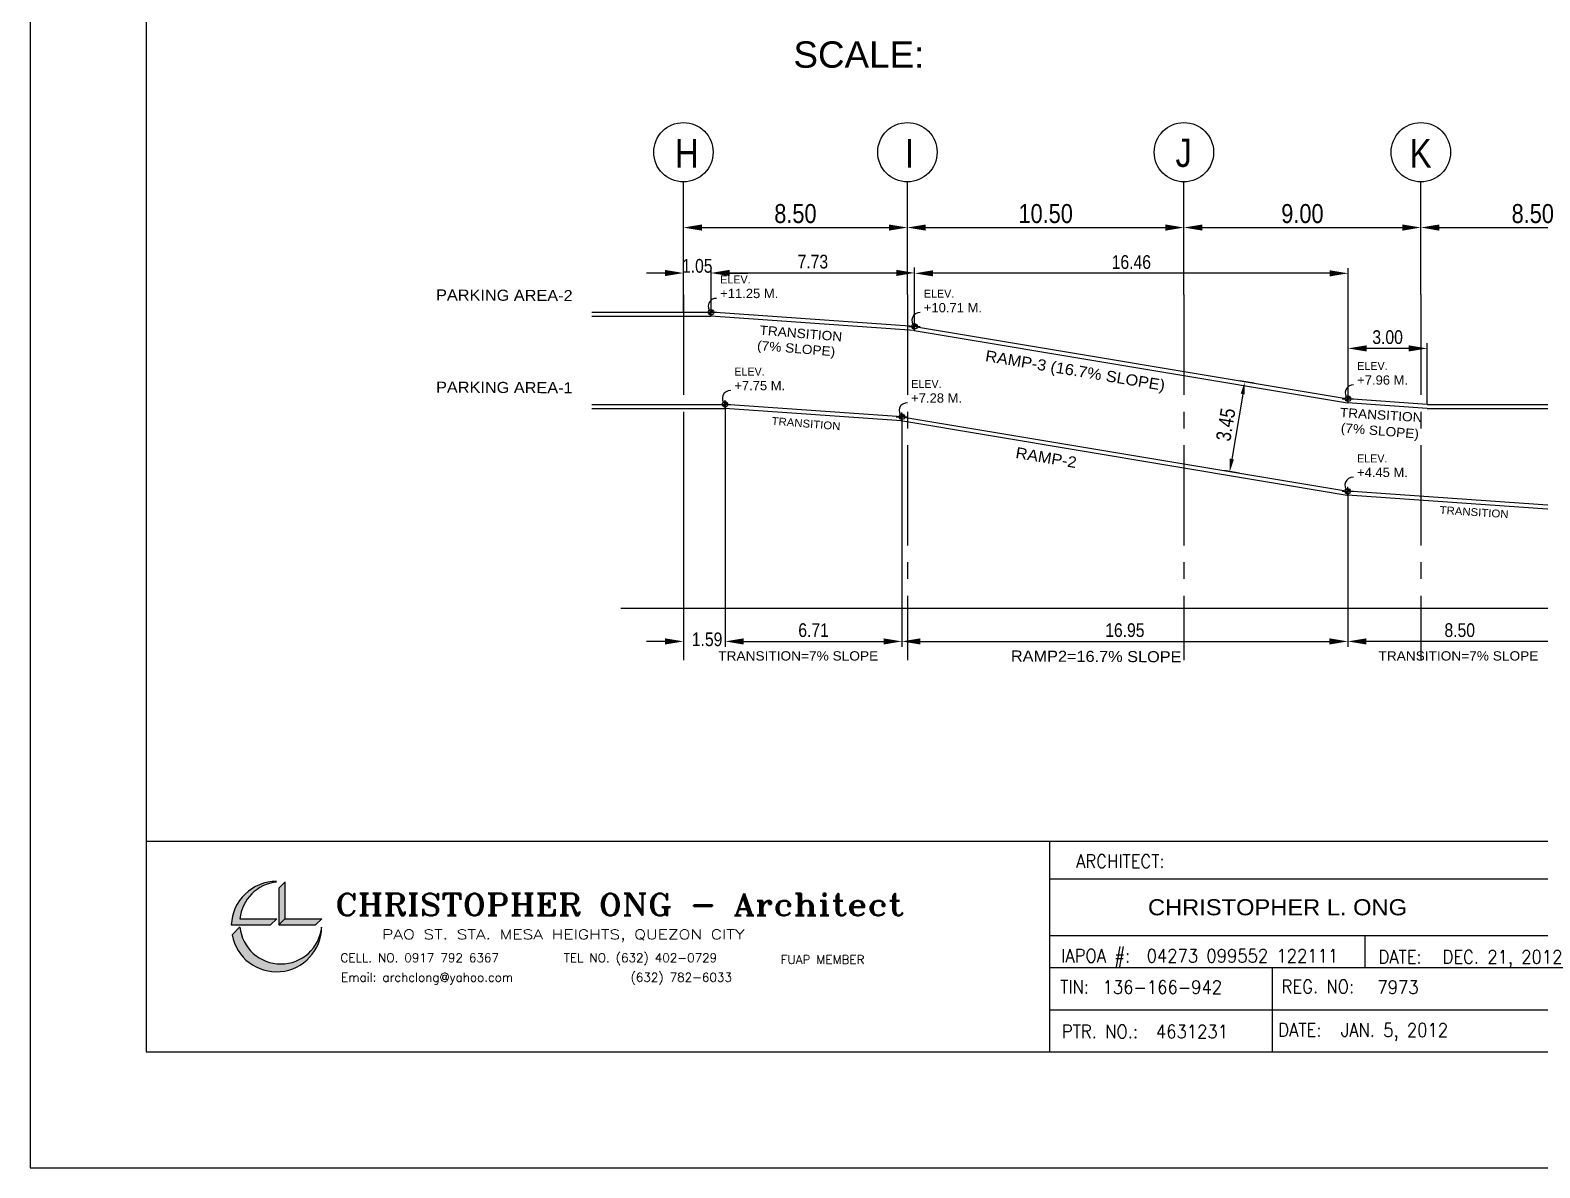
# Model space of a CAD drawing. Header units: millimetres. Extents: x 2148 to 2681, y 758 to 986.
# Drawn here: x 2173.45 to 2202.1, y 757.64 to 779.23 of the extents above; entities that cross this region are included whole.
import ezdxf
from ezdxf.enums import TextEntityAlignment as Align

# ---------------------------------------------------------------- set-up
doc = ezdxf.new("R2010")
doc.units = ezdxf.units.MM
doc.linetypes.add('CENTER2', pattern=[28.575, 19.05, -3.175, 3.175, -3.175])
doc.linetypes.add('PHANTOMX2', pattern=[5, 2.5, -0.5, 0.5, -0.5, 0.5, -0.5])
for name, color, linetype in [('0.4', 121, 'Continuous'), ('D', 1, 'Continuous'), ('DIM', 20, 'Continuous'), ('DR', 7, 'Continuous'), ('grid', 241, 'PHANTOMX2'), ('p-boarder', 2, 'Continuous'), ('S_GRID LINES', 252, 'Continuous'), ('TEXT', 6, 'Continuous'), ('TITLE', 3, 'Continuous'), ('TXT1', 2, 'Continuous'), ('wall', 4, 'Continuous')]:
    doc.layers.add(name, color=color, linetype=linetype)
doc.styles.add('ARIAL', font='arial.ttf')
doc.styles.add('ARIALNW', font='ARIALN.TTF')
doc.styles.add('MMTX$0$ESMX$0$X-OPTA1D', font='x-opta1d')
doc.styles.add('ROMANT', font='romant__.ttf')
doc.styles.add('SMOOTHER', font='simplex_.ttf')
doc.dimstyles.new('DIM 200', dxfattribs={"dimtxt": 0.36, "dimasz": 0.35, "dimexe": 0.1, "dimexo": 0, "dimgap": 0.08, "dimtad": 1, "dimlfac": 2, "dimrnd": 0.005, "dimzin": 1, "dimdsep": 46, "dimtxsty": 'ARIALNW', "dimcen": 0.09, "dimclrd": 6, "dimclre": 6, "dimclrt": 13, "dimadec": 0, "dimazin": 0, "dimtfac": 1, "dimtofl": 0, "dimtmove": 2, "dimatfit": 3, "dimfxl": 1, "dimtolj": 1, "dimtzin": 0, "dimarcsym": 0})

# ---------------------------------------------------------------- blocks, each defined once
blk = doc.blocks.new('A$C1DB67A09')
at = {"layer": 'TXT1'}
h = blk.add_hatch(color=256, dxfattribs=at)
h.paths.add_polyline_path([(11.97, -78.055), (11.97, -78.044, 0.40452), (11.109, -78.87), (11.852, -78.87), (11.97, -78.753), (11.272, -78.753, -0.356433)])
h.paths.add_polyline_path([(12.126, -78.055, 0.001156), (12.123, -78.055), (12.009, -78.169), (12.009, -78.87), (12.126, -78.753)])
h.paths.add_polyline_path([(12.824, -78.756, 0.001156), (12.824, -78.753), (12.126, -78.753), (12.009, -78.87), (12.71, -78.87)])
h.paths.add_polyline_path([(11.272, -78.909), (11.123, -79.059, 0.908127), (12.824, -78.909), (12.824, -78.909, -0.904132)])
at = {"layer": 'Defpoints', "ltscale": 0.5, "elevation": 0}
blk.add_lwpolyline([(7.292, -83.48), (108.892, -83.48), (108.892, -7.28), (7.292, -7.28)], close=True, dxfattribs=at)
at = {"layer": 'p-boarder', "ltscale": 0.5}
for p, q in [((26.637, -77.28, 0), (26.637, -81.28, 0)), ((26.637, -77.992, 0), (46.838, -77.992, 0)), ((26.637, -79.073, 0), (36.701, -79.073, 0)), ((26.637, -79.68, 0), (74.014, -79.68, 0)), ((26.637, -80.48, 0), (46.838, -80.48, 0))]:
    blk.add_line(p, q, dxfattribs=at)
at = {"layer": 'TXT1'}
for p, q in [((12.123, -78.055, 0), (12.009, -78.169, 0)), ((12.009, -78.169, 0), (12.009, -78.87, 0)), ((12.126, -78.052, 0), (12.126, -78.753, 0)), ((11.268, -78.753, 0), (11.97, -78.753, 0)), ((11.97, -78.753, 0), (11.852, -78.87, 0)), ((12.126, -78.753, 0), (12.009, -78.87, 0)), ((12.126, -78.753, 0), (12.827, -78.753, 0)), ((12.824, -78.756, 0), (12.71, -78.87, 0)), ((11.109, -78.87, 0), (11.852, -78.87, 0)), ((11.272, -78.909, 0), (11.123, -79.059, 0)), ((12.009, -78.87, 0), (12.71, -78.87, 0))]:
    blk.add_line(p, q, dxfattribs=at)
for centre, radius, start, end in [((11.966, -78.902, 0), 0.858, 89.7845, 177.8817), ((12.048, -78.831, 0), 0.78, 95.7645, 174.2355), ((11.966, -78.902, 0), 0.858, 190.5293, 359.503), ((12.048, -78.831, 0), 0.78, 185.7645, 354.2355)]:
    blk.add_arc(centre, radius, start, end, dxfattribs=at)
at = {"layer": 'wall', "color": 16, "linetype": 'ByBlock', "ltscale": 1.5}
blk.add_line((9.492, -77.28, 0), (106.692, -77.28, 0), dxfattribs=at)
at = {"layer": 'wall', "ltscale": 0.5}
for p, q in [((32.625, -79.073, 0), (32.625, -79.68, 0)), ((30.863, -79.68, 0), (30.863, -81.28, 0))]:
    blk.add_line(p, q, dxfattribs=at)
at = {"layer": 'wall', "color": 16, "linetype": 'ByBlock', "ltscale": 1.5, "elevation": 0}
blk.add_lwpolyline([(9.492, -81.28), (106.692, -81.28), (106.692, -9.48), (9.492, -9.48)], close=True, dxfattribs=at)
at = {"color": 4, "style": 'ROMANT', "width": 1.003484}
blk.add_text('CHRISTOPHER ONG - Architect', height=0.41514, dxfattribs=at).set_placement((13.081, -78.691, 0), (23.873, -78.691, 0), align=Align.FIT)
at = {"color": 4, "style": 'MMTX$0$ESMX$0$X-OPTA1D', "width": 1.1}
blk.add_text('CHRISTOPHER L. ONG', height=0.30538, dxfattribs=at).set_placement((30.966, -78.687, 0), align=Align.CENTER)
at = {"color": 3, "style": 'ROMANT'}
for s, height, width, p in [(' PAO ST. STA. MESA HEIGHTS, QUEZON CITY', 0.18266, 1.3, (13.809, -79.141, 0)), ('CELL. NO. 0917 792 6367   ', 0.16606, 1.001604, (13.181, -79.576, 0)), ('TEL NO. (632) 402-0729', 0.16606, 1.001604, (17.422, -79.576, 0)), ('FUAP MEMBER', 0.16606, 1.001604, (21.537, -79.61, 0)), ('Email: archclong@yahoo.com', 0.16606, 1.001604, (13.193, -79.948, 0)), ('(632) 782-6033', 0.16606, 1.001604, (18.687, -79.948, 0))]:
    blk.add_text(s, height=height, dxfattribs=dict(at, width=width)).set_placement(p)
at = {"layer": 'TITLE', "style": 'SMOOTHER', "width": 0.9}
blk.add_text('ARCHITECT:', height=0.2534, dxfattribs=at).set_placement((27.983, -77.661, 0), align=Align.MIDDLE)
for s, height, p in [('IAPOA #:', 0.2534, (26.861, -79.581, 0)), ('04273 099552 122111', 0.25344, (28.482, -79.581, 0)), ('DATE:', 0.2534, (32.882, -79.601, 0)), ('DEC. 21, 2012', 0.25344, (34.097, -79.604, 0)), ('TIN:', 0.2534, (26.841, -80.173, 0)), ('136-166-942', 0.25344, (27.646, -80.177, 0)), ('REG. NO:', 0.2534, (31.043, -80.167, 0)), ('7973', 0.2534, (32.861, -80.177, 0)), ('PTR. NO.:', 0.2534, (26.873, -81.021, 0)), ('4631231', 0.2534, (28.658, -81.021, 0)), ('DATE:', 0.2534, (30.98, -80.99, 0)), ('JAN. 5, 2012', 0.25344, (32.17, -80.991, 0))]:
    blk.add_text(s, height=height, dxfattribs=at).set_placement(p)
blk = doc.blocks.new('*D2325')
at = {"color": 6, "lineweight": -2, "transparency": 16777216}
for p, q in [((2190.099, 774.214), (2190.099, 775.587)), ((2190.449, 775.487), (2194.998, 775.487)), ((2195.348, 774.214), (2195.348, 775.587))]:
    blk.add_line(p, q, dxfattribs=at)
at = {"color": 6, "transparency": 16777216}
for points in [[(2190.449, 775.545), (2190.449, 775.428), (2190.099, 775.487)], [(2194.998, 775.545), (2194.998, 775.428), (2195.348, 775.487)]]:
    blk.add_solid(points, dxfattribs=at)
at = {"layer": 'Defpoints', "color": 0, "transparency": 16777216}
for p in [(2195.348, 775.487), (2190.099, 774.214, 0), (2195.348, 774.214, 0)]:
    blk.add_point(p, dxfattribs=at)
at = {"color": 13, "transparency": 16777216, "insert": (2192.724, 775.75), "char_height": 0.36, "attachment_point": 5, "style": 'ARIALNW'}
blk.add_mtext('\\A1;10.50', dxfattribs=at)
blk = doc.blocks.new('*D2326')
at = {"color": 6, "lineweight": -2, "transparency": 16777216}
for p, q in [((2195.348, 774.36), (2195.348, 775.587)), ((2195.698, 775.487), (2199.495, 775.487)), ((2199.845, 774.214), (2199.845, 775.587))]:
    blk.add_line(p, q, dxfattribs=at)
at = {"color": 6, "transparency": 16777216}
for points in [[(2195.698, 775.545), (2195.698, 775.428), (2195.348, 775.487)], [(2199.495, 775.545), (2199.495, 775.428), (2199.845, 775.487)]]:
    blk.add_solid(points, dxfattribs=at)
at = {"layer": 'Defpoints', "color": 0, "transparency": 16777216}
for p in [(2199.845, 775.487), (2195.348, 774.36), (2199.845, 774.214, 0)]:
    blk.add_point(p, dxfattribs=at)
at = {"color": 13, "transparency": 16777216, "insert": (2197.597, 775.75), "char_height": 0.36, "attachment_point": 5, "style": 'ARIALNW'}
blk.add_mtext('\\A1;9.00', dxfattribs=at)
blk = doc.blocks.new('*D2327')
at = {"color": 6, "lineweight": -2, "transparency": 16777216}
for p, q in [((2199.845, 774.457), (2199.845, 775.587)), ((2200.195, 775.487), (2203.742, 775.487)), ((2204.092, 774.214), (2204.092, 775.587))]:
    blk.add_line(p, q, dxfattribs=at)
at = {"color": 6, "transparency": 16777216}
for points in [[(2200.195, 775.545), (2200.195, 775.428), (2199.845, 775.487)], [(2203.742, 775.545), (2203.742, 775.428), (2204.092, 775.487)]]:
    blk.add_solid(points, dxfattribs=at)
at = {"layer": 'Defpoints', "color": 0, "transparency": 16777216}
for p in [(2204.092, 775.487), (2199.845, 774.457, 0), (2204.092, 774.214, 0)]:
    blk.add_point(p, dxfattribs=at)
at = {"color": 13, "transparency": 16777216, "insert": (2201.969, 775.75), "char_height": 0.36, "attachment_point": 5, "style": 'ARIALNW'}
blk.add_mtext('\\A1;8.50', dxfattribs=at)
blk = doc.blocks.new('*D2315')
at = {"color": 6, "lineweight": -2, "transparency": 16777216}
for p, q in [((2185.848, 774.214), (2185.848, 775.587)), ((2186.198, 775.487), (2189.749, 775.487)), ((2190.099, 774.214), (2190.099, 775.587))]:
    blk.add_line(p, q, dxfattribs=at)
at = {"color": 6, "transparency": 16777216}
for points in [[(2186.198, 775.545), (2186.198, 775.428), (2185.848, 775.487)], [(2189.749, 775.545), (2189.749, 775.428), (2190.099, 775.487)]]:
    blk.add_solid(points, dxfattribs=at)
at = {"layer": 'Defpoints', "color": 0, "transparency": 16777216}
for p in [(2190.099, 775.487), (2185.848, 774.214, 0), (2190.099, 774.214, 0)]:
    blk.add_point(p, dxfattribs=at)
at = {"color": 13, "transparency": 16777216, "insert": (2187.974, 775.75), "char_height": 0.36, "attachment_point": 5, "style": 'ARIALNW'}
blk.add_mtext('\\A1;8.50', dxfattribs=at)
blk = doc.blocks.new('CROSS')
for points in [[(1929.661, 1536.182), (1929.661, 1536.31), (1929.527, 1536.31, 0.424985)], [(1929.661, 1536.438), (1929.661, 1536.31), (1929.784, 1536.31, 0.403523)]]:
    blk.add_hatch(color=2).paths.add_polyline_path(points)
at = {"color": 2}
for p, q in [((1929.388, 1536.31), (1929.927, 1536.31)), ((1929.661, 1536.104), (1929.661, 1536.512))]:
    blk.add_line(p, q, dxfattribs=at)
blk.add_circle((1929.656, 1536.31), 0.128, dxfattribs=at)
blk = doc.blocks.new('*D2331')
at = {"layer": 'D', "color": 6, "lineweight": -2, "transparency": 16777216}
for p, q in [((2198.464, 772.236), (2198.464, 773.293)), ((2199.615, 773.193), (2198.814, 773.193)), ((2199.965, 772.13), (2199.965, 773.293))]:
    blk.add_line(p, q, dxfattribs=at)
at = {"layer": 'D', "color": 6, "transparency": 16777216}
for points in [[(2198.814, 773.251), (2198.814, 773.134), (2198.464, 773.193)], [(2199.615, 773.251), (2199.615, 773.134), (2199.965, 773.193)]]:
    blk.add_solid(points, dxfattribs=at)
at = {"layer": 'Defpoints', "color": 0, "transparency": 16777216}
for p in [(2198.464, 773.193), (2198.464, 772.236, 0), (2199.965, 772.13, 0)]:
    blk.add_point(p, dxfattribs=at)
at = {"layer": 'D', "color": 13, "transparency": 16777216, "insert": (2199.214, 773.405), "char_height": 0.26, "attachment_point": 5, "style": 'ARIALNW'}
blk.add_mtext('\\A1;3.00', dxfattribs=at)
blk = doc.blocks.new('*D2332')
at = {"layer": 'D', "color": 6, "lineweight": -2, "transparency": 16777216}
for p, q in [((2185.499, 774.624), (2185.149, 774.624)), ((2185.848, 773.88), (2185.849, 774.723)), ((2186.374, 773.88), (2186.374, 774.723)), ((2186.724, 774.623), (2187.074, 774.623))]:
    blk.add_line(p, q, dxfattribs=at)
at = {"layer": 'D', "color": 6, "transparency": 16777216}
for points in [[(2185.499, 774.682), (2185.499, 774.565), (2185.849, 774.623)], [(2186.724, 774.681), (2186.724, 774.565), (2186.374, 774.623)]]:
    blk.add_solid(points, dxfattribs=at)
at = {"layer": 'Defpoints', "color": 0, "transparency": 16777216}
for p in [(2185.849, 774.623), (2185.848, 773.88, 0), (2186.374, 773.88, 0)]:
    blk.add_point(p, dxfattribs=at)
at = {"layer": 'D', "color": 13, "transparency": 16777216, "insert": (2186.111, 774.758), "char_height": 0.26, "attachment_point": 5, "rotation": 359.9734, "style": 'ARIALNW'}
blk.add_mtext('\\A1;1.05', dxfattribs=at)
blk = doc.blocks.new('*D2333')
at = {"layer": 'D', "color": 6, "lineweight": -2, "transparency": 16777216}
for p, q in [((2186.374, 773.88), (2186.374, 774.726)), ((2186.724, 774.626), (2189.887, 774.626)), ((2190.237, 773.609), (2190.237, 774.726))]:
    blk.add_line(p, q, dxfattribs=at)
at = {"layer": 'D', "color": 6, "transparency": 16777216}
for points in [[(2186.724, 774.684), (2186.724, 774.567), (2186.374, 774.626)], [(2189.887, 774.684), (2189.887, 774.567), (2190.237, 774.626)]]:
    blk.add_solid(points, dxfattribs=at)
at = {"layer": 'Defpoints', "color": 0, "transparency": 16777216}
for p in [(2190.237, 774.626), (2186.374, 773.88, 0), (2190.237, 773.609, 0)]:
    blk.add_point(p, dxfattribs=at)
at = {"layer": 'D', "color": 13, "transparency": 16777216, "insert": (2188.305, 774.838), "char_height": 0.26, "attachment_point": 5, "style": 'ARIALNW'}
blk.add_mtext('\\A1;7.73', dxfattribs=at)
blk = doc.blocks.new('*D2334')
at = {"layer": 'D', "color": 6, "lineweight": -2, "transparency": 16777216}
for p, q in [((2198.459, 770.482), (2198.459, 767.531)), ((2202.707, 770.182), (2202.707, 767.531)), ((2202.357, 767.631), (2198.809, 767.631))]:
    blk.add_line(p, q, dxfattribs=at)
at = {"layer": 'D', "color": 6, "transparency": 16777216}
for points in [[(2198.809, 767.689), (2198.809, 767.572), (2198.459, 767.631)], [(2202.357, 767.689), (2202.357, 767.572), (2202.707, 767.631)]]:
    blk.add_solid(points, dxfattribs=at)
at = {"layer": 'Defpoints', "color": 0, "transparency": 16777216}
for p in [(2198.459, 770.482, 0), (2202.707, 770.182, 0), (2198.459, 767.631)]:
    blk.add_point(p, dxfattribs=at)
at = {"layer": 'D', "color": 13, "transparency": 16777216, "insert": (2200.583, 767.843), "char_height": 0.26, "attachment_point": 5, "style": 'ARIALNW'}
blk.add_mtext('\\A1;8.50', dxfattribs=at)
blk = doc.blocks.new('*D2335')
at = {"layer": 'D', "color": 6, "lineweight": -2, "transparency": 16777216}
for p, q in [((2186.642, 772.13), (2186.642, 767.531)), ((2189.996, 771.895), (2189.996, 767.531)), ((2186.992, 767.631), (2189.646, 767.631))]:
    blk.add_line(p, q, dxfattribs=at)
at = {"layer": 'D', "color": 6, "transparency": 16777216}
for points in [[(2186.992, 767.689), (2186.992, 767.572), (2186.642, 767.631)], [(2189.646, 767.689), (2189.646, 767.572), (2189.996, 767.631)]]:
    blk.add_solid(points, dxfattribs=at)
at = {"layer": 'Defpoints', "color": 0, "transparency": 16777216}
for p in [(2186.642, 772.13, 0), (2189.996, 771.895, 0), (2189.996, 767.631)]:
    blk.add_point(p, dxfattribs=at)
at = {"layer": 'D', "color": 13, "transparency": 16777216, "insert": (2188.319, 767.843), "char_height": 0.26, "attachment_point": 5, "style": 'ARIALNW'}
blk.add_mtext('\\A1;6.71', dxfattribs=at)
blk = doc.blocks.new('*D2337')
at = {"layer": 'D', "color": 6, "lineweight": -2, "transparency": 16777216}
for p, q in [((2185.848, 771.979), (2185.848, 767.531)), ((2186.642, 772.13), (2186.642, 767.531)), ((2185.498, 767.631), (2185.148, 767.631)), ((2186.992, 767.631), (2187.342, 767.631))]:
    blk.add_line(p, q, dxfattribs=at)
at = {"layer": 'D', "color": 6, "transparency": 16777216}
for points in [[(2185.498, 767.689), (2185.498, 767.572), (2185.848, 767.631)], [(2186.992, 767.689), (2186.992, 767.572), (2186.642, 767.631)]]:
    blk.add_solid(points, dxfattribs=at)
at = {"layer": 'Defpoints', "color": 0, "transparency": 16777216}
for p in [(2185.848, 771.979, 0), (2186.642, 772.13, 0), (2185.848, 767.631)]:
    blk.add_point(p, dxfattribs=at)
at = {"layer": 'D', "color": 13, "transparency": 16777216, "insert": (2186.298, 767.669), "char_height": 0.26, "attachment_point": 5, "style": 'ARIALNW'}
blk.add_mtext('\\A1;1.59', dxfattribs=at)
blk = doc.blocks.new('*D2338')
at = {"layer": 'D', "color": 6, "lineweight": -2, "transparency": 16777216}
for p, q in [((2189.996, 771.895), (2189.996, 767.531)), ((2198.459, 770.005), (2198.459, 767.531)), ((2190.346, 767.631), (2198.109, 767.631))]:
    blk.add_line(p, q, dxfattribs=at)
at = {"layer": 'D', "color": 6, "transparency": 16777216}
for points in [[(2190.346, 767.689), (2190.346, 767.572), (2189.996, 767.631)], [(2198.109, 767.689), (2198.109, 767.572), (2198.459, 767.631)]]:
    blk.add_solid(points, dxfattribs=at)
at = {"layer": 'Defpoints', "color": 0, "transparency": 16777216}
for p in [(2189.996, 771.895), (2198.459, 770.005), (2198.459, 767.631)]:
    blk.add_point(p, dxfattribs=at)
at = {"layer": 'D', "color": 13, "transparency": 16777216, "insert": (2194.227, 767.843), "char_height": 0.26, "attachment_point": 5, "style": 'ARIALNW'}
blk.add_mtext('\\A1;16.95', dxfattribs=at)
blk = doc.blocks.new('*D2341')
at = {"layer": 'D', "color": 6, "lineweight": -2, "transparency": 16777216}
for p, q in [((2196.679, 772.534), (2196.406, 772.58)), ((2196.465, 772.326), (2196.259, 771.093)), ((2196.394, 770.827), (2196.121, 770.873))]:
    blk.add_line(p, q, dxfattribs=at)
at = {"layer": 'D', "color": 6, "transparency": 16777216}
for points in [[(2196.425, 772.333), (2196.504, 772.32), (2196.504, 772.563)], [(2196.219, 771.1), (2196.298, 771.086), (2196.219, 770.856)]]:
    blk.add_solid(points, dxfattribs=at)
at = {"layer": 'Defpoints', "color": 0, "transparency": 16777216}
for p in [(2196.679, 772.534, 0), (2196.219, 770.856), (2196.394, 770.827, 0)]:
    blk.add_point(p, dxfattribs=at)
at = {"layer": 'D', "color": 13, "transparency": 16777216, "insert": (2196.142, 771.746), "char_height": 0.28, "attachment_point": 5, "rotation": 80.5224, "style": 'ARIALNW'}
blk.add_mtext('\\A1;3.45', dxfattribs=at)
blk = doc.blocks.new('*D2414')
at = {"layer": 'D', "color": 6, "lineweight": -2, "transparency": 16777216}
for p, q in [((2190.237, 774.33), (2190.237, 774.718)), ((2198.114, 774.618), (2190.587, 774.618)), ((2198.464, 772.925), (2198.464, 774.718))]:
    blk.add_line(p, q, dxfattribs=at)
at = {"layer": 'D', "color": 6, "transparency": 16777216}
for points in [[(2190.587, 774.676), (2190.587, 774.559), (2190.237, 774.618)], [(2198.114, 774.676), (2198.114, 774.559), (2198.464, 774.618)]]:
    blk.add_solid(points, dxfattribs=at)
at = {"layer": 'Defpoints', "color": 0, "transparency": 16777216}
for p in [(2190.237, 774.618), (2190.237, 774.33, 0), (2198.464, 772.925, 0)]:
    blk.add_point(p, dxfattribs=at)
at = {"layer": 'D', "color": 13, "transparency": 16777216, "insert": (2194.35, 774.83), "char_height": 0.26, "attachment_point": 5, "style": 'ARIALNW'}
blk.add_mtext('\\A1;16.46', dxfattribs=at)

msp = doc.modelspace()

# ---------------------------------------------------------------- linework, layer by layer
at = {"color": 2}
for p, q in [((2184.1079706, 773.804895, 0), (2186.3673999, 773.804895, 0)), ((2190.2278948, 773.5349429, 0), (2186.3673999, 773.804895, 0)), ((2190.2278948, 773.5349429, 0), (2198.4550503, 772.1615005, 0)), ((2189.9873612, 771.820503, 0), (2186.6353998, 772.054895, 0)), ((2199.9646857, 772.054895, 0), (2198.4550503, 772.1615005, 0)), ((2199.9673305, 772.0536988, 0), (2212.831817, 772.0536988, 0)), ((2189.9720182, 771.8230644, 0), (2198.4469778, 770.4082535, 0)), ((2202.698623, 770.1077477, 0), (2198.4545047, 770.4074533, 0))]:
    msp.add_line(p, q, dxfattribs=at)
for centre in [(2185.8484396, 776.9170243, 0), (2190.0994462, 776.9170243, 0), (2195.348361, 776.9167104, 0), (2199.8450451, 776.9165527, 0)]:
    msp.add_circle(centre, 0.5634965)
at = {"layer": '0.4', "color": 4, "ltscale": 0.5}
for p, q in [((2184.1079706, 773.879895, 0), (2186.370019, 773.879895, 0)), ((2190.2367056, 773.60951, 0), (2186.370019, 773.879895, 0)), ((2190.2367056, 773.60951, 0), (2198.4638865, 772.2360633, 0)), ((2199.9673305, 772.129895, 0), (2198.4638865, 772.2360633, 0)), ((2184.1079706, 772.129895, 0), (2186.6345267, 772.129895, 0)), ((2189.996172, 771.8950701, 0), (2186.6380188, 772.129895, 0)), ((2199.9673305, 772.129895, 0), (2212.831817, 772.129895, 0)), ((2189.996172, 771.8950701, 0), (2198.4586034, 770.4823507, 0)), ((2202.7065351, 770.1823757, 0), (2198.4586034, 770.4823507, 0))]:
    msp.add_line(p, q, dxfattribs=at)
at = {"layer": 'D'}
for centre in [(2186.4681072, 773.9942673, 0), (2190.3313103, 773.7241258, 0), (2198.5584912, 772.3506791, 0), (2186.7361071, 772.244913, 0), (2190.0907767, 772.0096859, 0), (2198.5532081, 770.5969665, 0)]:
    msp.add_arc(centre, 0.1488699, 85.69335144, 230.46494151, dxfattribs=at)
at = {"layer": 'Defpoints', "ltscale": 0.5, "elevation": 0}
msp.add_lwpolyline([(2173.4500187, 757.6388045), (2275.0500187, 757.6388045), (2275.0500187, 833.8388045), (2173.4500187, 833.8388045)], close=True, dxfattribs=at)
at = {"layer": 'DR', "ltscale": 0.5}
msp.add_line((2184.1079706, 772.054895, 0), (2186.6319077, 772.054895, 0), dxfattribs=at)
at = {"layer": 'grid', "ltscale": 0.7}
for p, q in [((2185.8484396, 774.7073874, 0), (2185.8484396, 776.3533701, 0)), ((2190.0994462, 774.7073874, 0), (2190.0994462, 776.3533701, 0)), ((2195.348361, 774.7077014, 0), (2195.348361, 776.3533701, 0)), ((2195.348361, 774.7073874, 0), (2195.348361, 776.3533701, 0)), ((2199.8450451, 774.7078591, 0), (2199.8450451, 776.3533701, 0))]:
    msp.add_line(p, q, dxfattribs=at)
at = {"layer": 'S_GRID LINES', "linetype": 'CENTER2', "ltscale": 0.1}
for p, q in [((2185.8484396, 774.214072, 0), (2185.8484396, 767.2727967, 0)), ((2190.0994462, 774.214072, 0), (2190.0994462, 767.2727967, 0)), ((2195.348361, 774.214072, 0), (2195.348361, 767.2727967, 0)), ((2199.8450451, 774.214072, 0), (2199.8450451, 767.2727967, 0))]:
    msp.add_line(p, q, dxfattribs=at)
at = {"layer": 'wall'}
msp.add_line((2216.8369163, 768.254895, 0), (2184.6608771, 768.254895, 0), dxfattribs=at)

# ---------------------------------------------------------------- block references
at = {"layer": 'D', "xscale": 0.4043520000001308, "yscale": 0.4043520000001308, "zscale": 0.4043520000001308}
for p in [(1406.1115577, 152.6695394, 0), (1409.9746138, 152.3993979, 0), (1406.3794106, 150.9201852, 0), (1418.2017947, 151.0260804, 0), (1409.7340803, 150.6849581, 0), (1418.1965116, 149.2722387, 0)]:
    msp.add_blockref('CROSS', p, dxfattribs=at)
at = {"layer": 'DIM', "color": 8}
msp.add_blockref('A$C1DB67A09', (2166.158248, 841.1189005), dxfattribs=at)

# ---------------------------------------------------------------- texts
at = {"color": 2, "style": 'MMTX$0$ESMX$0$X-OPTA1D', "width": 1.1}
for s, height, rotation, p in [('PARKING AREA-2', 0.21, 359.71582702, (2181.1531953, 774.1029146, 0)), ('TRANSITION', 0.1764, 355.32154471, (2187.2876757, 773.4537041, 0.0000001)), ('(7%%% SLOPE)', 0.1764, 355.32154471, (2187.2417257, 773.1637887, 0)), ('RAMP-3 (16.7%%% SLOPE)', 0.21, 350.5216497, (2191.5671419, 772.953983, 0.0000001)), ('PARKING AREA-1', 0.21, 359.71582702, (2181.1531953, 772.3529146, 0)), ('TRANSITION', 0.1764, 356.35121895, (2198.3035186, 771.890479, 0.0000001)), ('TRANSITION', 0.147, 355.32154471, (2187.5169866, 771.7457566, 0.0000001)), ('(7%%% SLOPE)', 0.1764, 355.32154471, (2198.3205433, 771.6012489, 0)), ('RAMP-2', 0.21, 350.42337944, (2192.1415477, 771.1143929, 0)), ('TRANSITION', 0.147, 356.35121895, (2200.1975473, 770.0544656, 0)), ('TRANSITION=7%%% SLOPE', 0.1764, 0.01263539, (2186.5095981, 767.2673313, 0)), ('RAMP2=16.7%%% SLOPE', 0.21, 359.71582702, (2192.064125, 767.2492095, 0)), ('TRANSITION=7%%% SLOPE', 0.1764, 0.01263539, (2199.0403965, 767.2673313, 0))]:
    msp.add_text(s, height=height, rotation=rotation, dxfattribs=at).set_placement(p)
at = {"color": 0, "insert": (2187.936444, 779.0205298, 0), "char_height": 0.5, "width": 19.742788118, "attachment_point": 1, "style": 'ARIAL'}
msp.add_mtext('{\\fArial|b0|i0|c204|p34;SCALE:        }          {\\fArial|b0|i0|c204|p34; }                                            {\\fArial|b0|i0|c204|p34;  1:}2{\\fArial|b0|i0|c204|p34;00}   {\\fArial|b0|i0|c204|p34;MTS.}', dxfattribs=at)
at = {"color": 2, "char_height": 0.1764, "width": 3.930449164, "attachment_point": 1, "rotation": 0.01263539, "style": 'MMTX$0$ESMX$0$X-OPTA1D'}
for s, insert in [('{\\H0.8639x;ELEV.} \\P{\\fArial|b0|i0|c0|p34;+11.25 \\fArial|b0|i0|c238|p34;M\\fArial|b0|i0|c0|p34;.}', (2186.5461536, 774.578178, 0)), ('{\\H0.8639x;ELEV.} \\P{\\fArial|b0|i0|c0|p34;+10.71 \\fArial|b0|i0|c238|p34;M\\fArial|b0|i0|c0|p34;.}', (2190.4115925, 774.3079524, 0)), ('{\\H0.8639x;ELEV.} \\P{\\fArial|b0|i0|c0|p34;+7\\fArial|b0|i0|c238|p34;.\\fArial|b0|i0|c0|p34;75\\fArial|b0|i0|c238|p34; M\\fArial|b0|i0|c0|p34;.}', (2186.8141535, 772.8288237, 0)), ('{\\H0.8639x;ELEV.} \\P{\\fArial|b0|i0|c0|p34;+7.96 \\fArial|b0|i0|c238|p34;M\\fArial|b0|i0|c0|p34;.}', (2198.6365376, 772.9345898, 0)), ('{\\H0.8639x;ELEV.} \\P{\\fArial|b0|i0|c0|p34;+7\\fArial|b0|i0|c238|p34;.\\fArial|b0|i0|c0|p34;28\\fArial|b0|i0|c238|p34; M\\fArial|b0|i0|c0|p34;.}', (2190.171059, 772.5935125)), ('{\\H0.8639x;ELEV.} \\P{\\fArial|b0|i0|c0|p34;+4\\fArial|b0|i0|c238|p34;.\\fArial|b0|i0|c0|p34;45\\fArial|b0|i0|c238|p34; M\\fArial|b0|i0|c0|p34;.}', (2198.6334904, 771.1807931, 0))]:
    msp.add_mtext(s, dxfattribs=dict(at, insert=insert))
at = {"layer": 'TEXT', "char_height": 0.54, "width": 3.396423809, "attachment_point": 1, "style": 'ARIALNW'}
for s, insert in [('H', (2185.6898864, 777.1661533, 0)), ('I', (2190.0516622, 777.1661533, 0)), ('J', (2195.1898078, 777.1765525, 0)), ('K', (2199.6339657, 777.1656817, 0))]:
    msp.add_mtext(s, dxfattribs=dict(at, insert=insert))

# ---------------------------------------------------------------- dimensions: what is measured, and where the dimension line sits
at = {"color": 2}
for base, p1, p2, picture, middle in [((2190.0994462, 775.4866116, 0), (2185.8484396, 774.213758, 0), (2190.0994462, 774.213758, 0), '*D2315', (2187.9739429, 775.7504179, 0)), ((2195.348361, 775.4866116, 0), (2190.0994462, 774.213758, 0), (2195.348361, 774.213758, 0), '*D2325', (2192.7239036, 775.7504179, 0)), ((2199.8450451, 775.4866116, 0), (2195.348361, 774.3600045, 0), (2199.8450451, 774.213758, 0), '*D2326', (2197.5967031, 775.7504179, 0)), ((2204.0922608, 775.4866116, 0), (2199.8450451, 774.4568477, 0), (2204.0922608, 774.213758, 0), '*D2327', (2201.968653, 775.7504179, 0))]:
    dim = msp.add_linear_dim(base=base, p1=p1, p2=p2, dimstyle='DIM 200', dxfattribs=at)
    dim.commit()
    dim.dimension.update_dxf_attribs({"geometry": picture, "text_midpoint": middle})
at = {"layer": 'D', "color": 2}
dim = msp.add_linear_dim(base=(2185.8487846, 774.6234881, 0), p1=(2186.3735025, 773.8796411, 0), p2=(2185.8484396, 773.8798846, 0), angle=179.97341849, dimstyle='DIM 200', override={"dimtxt": 0.26, "dimfxl": 0.03}, dxfattribs=at)
dim.commit()
dim.dimension.update_dxf_attribs({"geometry": '*D2332', "text_midpoint": (2186.1114413, 774.7583707, 0), "dimtype": 161})
for base, p1, p2, picture, middle in [((2190.2367056, 774.6255001, 0), (2186.3735025, 773.8796411, 0), (2190.2367056, 773.6094996, 0), '*D2333', (2188.3051041, 774.8382491, 0)), ((2190.2367056, 774.6175212, 0), (2198.4638865, 772.9251191, 0), (2190.2367056, 774.3302802, 0), '*D2414', (2194.350296, 774.8302702, 0)), ((2198.4638865, 773.1925534, 0), (2199.9648382, 772.1300606, 0), (2198.4638865, 772.2360529, 0), '*D2331', (2199.2143624, 773.4053023, 0)), ((2189.996172, 767.6305721, 0), (2186.6415024, 772.1296411, 0), (2189.996172, 771.8950597, 0), '*D2335', (2188.3188372, 767.843321, 0)), ((2198.4586034, 767.6305721, 0), (2202.7065351, 770.1823653, 0), (2198.4586034, 770.4823403, 0), '*D2334', (2200.5825693, 767.843321, 0))]:
    dim = msp.add_linear_dim(base=base, p1=p1, p2=p2, dimstyle='DIM 200', override={"dimtxt": 0.26, "dimfxl": 0.03}, dxfattribs=at)
    dim.commit()
    dim.dimension.update_dxf_attribs({"geometry": picture, "text_midpoint": middle})
at = {"layer": 'D'}
dim = msp.add_aligned_dim(p1=(2196.6788763, 772.5340531, 0), p2=(2196.3939059, 770.8270315, 0), distance=-0.1770799, text='3.45', dimstyle='DIM 200', override={"dimtxt": 0.28, "dimasz": 0.24, "dimfxl": 0.03}, dxfattribs=at)
dim.commit()
dim.dimension.update_dxf_attribs({"geometry": '*D2341', "text_midpoint": (2196.1418113, 771.7464135, 0)})
at = {"layer": 'D', "color": 2}
dim = msp.add_linear_dim(base=(2185.8484396, 767.6305721, 0), p1=(2186.6415024, 772.1296411, 0), p2=(2185.8484396, 771.9785891, 0), dimstyle='DIM 200', override={"dimtxt": 0.26, "dimfxl": 0.03}, dxfattribs=at)
dim.commit()
dim.dimension.update_dxf_attribs({"geometry": '*D2337', "text_midpoint": (2186.2975563, 767.6686244, 0), "dimtype": 160})
dim = msp.add_linear_dim(base=(2198.4586034, 767.6305721, 0), p1=(2189.996172, 771.8950597, 0), p2=(2198.4586034, 770.0054581, 0), text='16.95', dimstyle='DIM 200', override={"dimtxt": 0.26, "dimfxl": 0.03}, dxfattribs=at)
dim.commit()
dim.dimension.update_dxf_attribs({"geometry": '*D2338', "text_midpoint": (2194.2273877, 767.843321, 0)})

doc.saveas('drawing.dxf')
